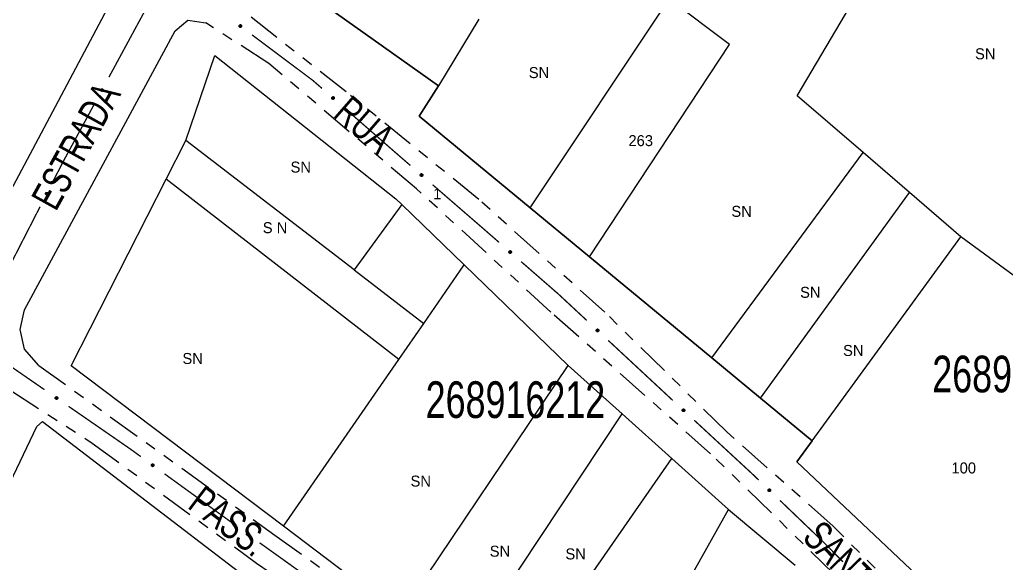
# Model space of a CAD drawing. Extents: x 209193 to 212081, y 4877574 to 4880493.
# Drawn here: x 209856.2 to 209990.7, y 4878612.5 to 4878686.6 of the extents above; entities that cross this region are included whole.
import ezdxf
from ezdxf.enums import TextEntityAlignment as Align

# ---------------------------------------------------------------- set-up
doc = ezdxf.new("R2010")
doc.units = 0
doc.header["$LTSCALE"] = 1.5
doc.header["$MEASUREMENT"] = 0
doc.linetypes.add('TRACO_25', pattern=[8, 3, -1, 1, -1, 1, -1])
for name, color, linetype in [('CD_MALHA_LOTES', 7, 'CONTINUOUS'), ('CD_TXT_QUADRA', 255, 'CONTINUOUS'), ('RU-QUADRA', 210, 'CONTINUOUS'), ('SV-EIXO-ROD-ESTR', 7, 'CONTINUOUS'), ('SV-EIXO-RUA-N-PAV', 6, 'CONTINUOUS'), ('SV-EST-MUNIC-PAV', 20, 'CONTINUOUS'), ('SV-RUA-NAO-PAV', 7, 'CONTINUOUS'), ('SV-TXT-MUNIC-PAV', 7, 'CONTINUOUS'), ('SV-TXT-RUA-N-PAV', 7, 'CONTINUOUS'), ('Th_NmrPort', 1, 'CONTINUOUS')]:
    doc.layers.add(name, color=color, linetype=linetype)
doc.styles.add('ARIAL', font='ARIAL.SHX')

msp = doc.modelspace()

# ---------------------------------------------------------------- linework, layer by layer
at = {"layer": 'CD_MALHA_LOTES', "linetype": 'Continuous', "flags": 128}
for points in [[(209962.178063, 4878676.2532), (209978.716711, 4878704.225559)], [(209913.315914, 4878677.607298), (209890.488904, 4878693.816546)], [(209925.813878, 4878660.947765), (209944.750738, 4878689.469019)], [(209952.965943, 4878683.23911), (209944.750738, 4878689.469019)], [(209918.818863, 4878686.691139), (209913.315914, 4878677.607298)], [(209933.868059, 4878654.291607), (209952.965943, 4878683.23911)], [(209878.878286, 4878670.122793), (209882.821327, 4878681.740244)], [(209882.821327, 4878681.740244), (209907.508895, 4878662.165248), (209908.298444, 4878661.401351)], [(209910.677649, 4878673.45669), (209913.315914, 4878677.607298)], [(209971.184374, 4878668.490711), (209962.178063, 4878676.2532)], [(209925.813878, 4878660.947765), (209910.677649, 4878673.45669)], [(209876.200696, 4878664.867471), (209878.878286, 4878670.122793)], [(209901.791177, 4878652.495239), (209878.878286, 4878670.122793)], [(209950.556929, 4878640.499543), (209971.184374, 4878668.490711)], [(209977.497229, 4878663.049695), (209971.184374, 4878668.490711)], [(209863.229799, 4878639.409414), (209876.200696, 4878664.867471)], [(209907.882756, 4878640.258304), (209876.200696, 4878664.867471)], [(209957.20094, 4878635.008781), (209977.497229, 4878663.049695)], [(209984.494001, 4878657.019216), (209977.497229, 4878663.049695)], [(209908.298444, 4878661.401351), (209901.791177, 4878652.495239)], [(209916.806812, 4878653.169416), (209908.298444, 4878661.401351)], [(209933.868059, 4878654.291607), (209925.813878, 4878660.947765)], [(209964.229058, 4878629.200584), (209984.494001, 4878657.019216)], [(209992.289979, 4878651.281944), (209984.494001, 4878657.019216)], [(209950.556929, 4878640.499543), (209933.868059, 4878654.291607)], [(209911.289862, 4878645.187624), (209916.806812, 4878653.169416)], [(209916.806812, 4878653.169416), (209930.97563, 4878639.460936)], [(209901.791177, 4878652.495239), (209911.289862, 4878645.187624)], [(209907.882756, 4878640.258304), (209911.289862, 4878645.187624)], [(209892.167224, 4878617.521447), (209863.229799, 4878639.409414)], [(209892.167224, 4878617.521447), (209907.882756, 4878640.258304)], [(209908.115759, 4878605.458141), (209930.97563, 4878639.460936)], [(209930.97563, 4878639.460936), (209938.319921, 4878632.856968)], [(209957.20094, 4878635.008781), (209950.556929, 4878640.499543)], [(209964.229058, 4878629.200584), (209957.20094, 4878635.008781)], [(209916.073277, 4878599.26191), (209938.319921, 4878632.856968)], [(209938.319921, 4878632.856968), (209945.091299, 4878626.768162)], [(209858.547472, 4878631.131189), (209859.327702, 4878631.831047)], [(209859.327702, 4878631.831047), (209900.153926, 4878600.519083)], [(209832.762667, 4878576.992901), (209858.547472, 4878631.131189)], [(209962.114267, 4878626.297513), (209964.229058, 4878629.200584)], [(209922.539795, 4878594.226666), (209945.091299, 4878626.768162)], [(209945.091299, 4878626.768162), (209952.822938, 4878619.815892)], [(209989.038762, 4878600.905398), (209962.114267, 4878626.297513)], [(209933.648981, 4878585.576345), (209952.822938, 4878619.815892)], [(209952.822938, 4878619.815892), (209961.921957, 4878612.237819)], [(209908.115759, 4878605.458141), (209892.167224, 4878617.521447)]]:
    msp.add_lwpolyline(points, dxfattribs=at)
at = {"layer": 'RU-QUADRA', "linetype": 'Continuous', "flags": 128}
for points in [[(210008.57417, 4878679.71138), (209978.716711, 4878704.225559), (209963.724276, 4878716.690717), (209943.282864, 4878733.686316), (209920.876571, 4878751.650662), (209918.986247, 4878750.860845), (209908.350444, 4878731.99601), (209900.479138, 4878716.935255), (209894.234582, 4878704.987081), (209889.629507, 4878696.17585), (209890.488904, 4878693.816546), (209913.315914, 4878677.607298), (209910.677649, 4878673.45669), (209925.813878, 4878660.947765), (209933.868059, 4878654.291607), (209950.556929, 4878640.499543), (209957.20094, 4878635.008781), (209964.229058, 4878629.200584), (209962.114267, 4878626.297513), (209989.038762, 4878600.905398)], [(209908.115759, 4878605.458141), (209892.167224, 4878617.521447), (209863.229799, 4878639.409414), (209876.200696, 4878664.867471), (209878.878286, 4878670.122793), (209882.821327, 4878681.740244), (209907.508895, 4878662.165248), (209908.298444, 4878661.401351), (209916.806812, 4878653.169416), (209930.97563, 4878639.460936), (209938.319921, 4878632.856968), (209945.091299, 4878626.768162), (209952.822938, 4878619.815892), (209961.921957, 4878612.237819)]]:
    msp.add_lwpolyline(points, dxfattribs=at)
msp.add_lwpolyline([(209963.464264, 4878554.583989), (209944.899678, 4878522.727763), (209933.917971, 4878528.212297), (209925.432724, 4878532.450037), (209918.643663, 4878535.84066), (209911.754541, 4878539.281257), (209900.90101, 4878544.701776), (209890.690348, 4878549.298524), (209881.381377, 4878553.489339), (209871.396283, 4878558.316395), (209832.762667, 4878576.992901), (209858.547472, 4878631.131189), (209859.327702, 4878631.831047), (209900.153926, 4878600.519083), (209908.073265, 4878594.750572), (209906.208183, 4878591.867465), (209914.73317, 4878586.100713), (209929.080801, 4878576.395216), (209936.706149, 4878571.558059), (209945.041172, 4878566.270719), (209952.30922, 4878561.019234), (209961.929483, 4878555.557581)], close=True, dxfattribs=at)
at = {"layer": 'SV-EIXO-ROD-ESTR', "const_width": 0.18}
for points in [[(209868.388072, 4878678.776161), (209874.101423, 4878689.328773)], [(209862.116579, 4878667.192656), (209866.483621, 4878675.258624)], [(209860.828257, 4878664.67548), (209861.739469, 4878666.455844)], [(209861.739469, 4878666.455844), (209862.116579, 4878667.192656)], [(209853.538561, 4878650.432576), (209859.005833, 4878661.114754)]]:
    msp.add_lwpolyline(points, dxfattribs=at)
at = {"layer": 'SV-EIXO-ROD-ESTR'}
for points in [[(209867.270635, 4878676.943453), (209867.256026, 4878676.990128), (209867.253015, 4878677.033231), (209867.26085, 4878677.069904), (209867.276224, 4878677.100505), (209867.295478, 4878677.13004), (209867.321461, 4878677.155535), (209867.356566, 4878677.177443), (209867.403285, 4878677.192427), (209867.447642, 4878677.19261), (209867.484007, 4878677.186852), (209867.516839, 4878677.172658), (209867.545217, 4878677.153472), (209867.570807, 4878677.125608), (209867.592662, 4878677.089815), (209867.606592, 4878677.042473), (209867.609254, 4878677.000196), (209867.600744, 4878676.964923), (209867.586266, 4878676.932006), (209867.566247, 4878676.902089), (209867.540598, 4878676.87721), (209867.504521, 4878676.855271), (209867.457612, 4878676.842141), (209867.415476, 4878676.839004), (209867.380093, 4878676.847017), (209867.348007, 4878676.862001), (209867.318149, 4878676.880952), (209867.291434, 4878676.906003), (209867.270635, 4878676.943453)], [(209859.753592, 4878662.817369), (209859.737905, 4878662.863693), (209859.733895, 4878662.906715), (209859.740878, 4878662.943559), (209859.755539, 4878662.974508), (209859.774104, 4878663.004482), (209859.799488, 4878663.030572), (209859.834076, 4878663.053288), (209859.880436, 4878663.06935), (209859.924777, 4878663.070561), (209859.961265, 4878663.065647), (209859.994417, 4878663.052218), (209860.023233, 4878663.033695), (209860.049462, 4878663.006431), (209860.07214, 4878662.971155), (209860.087163, 4878662.924148), (209860.090805, 4878662.881944), (209860.083114, 4878662.846484), (209860.069402, 4878662.81324), (209860.050082, 4878662.782867), (209860.025017, 4878662.7574), (209859.989458, 4878662.734631), (209859.942866, 4878662.720417), (209859.900814, 4878662.716305), (209859.865255, 4878662.723495), (209859.83283, 4878662.737732), (209859.802541, 4878662.755986), (209859.775252, 4878662.780412), (209859.753592, 4878662.817369)]]:
    msp.add_lwpolyline(points, close=True, dxfattribs=at)
for points in [[(209867.253015, 4878677.033231), (209867.295478, 4878677.13004)], [(209867.254203, 4878677.014691), (209867.305122, 4878677.134533)], [(209867.256026, 4878676.990128), (209867.321461, 4878677.155535)], [(209867.263711, 4878676.9692), (209867.335863, 4878677.159785)], [(209867.270635, 4878676.943453), (209867.356566, 4878677.177443)], [(209867.283016, 4878676.924611), (209867.379902, 4878677.18094)], [(209867.291434, 4878676.906003), (209867.403285, 4878677.192427)], [(209867.307168, 4878676.89757), (209867.422893, 4878677.188697)], [(209867.318149, 4878676.880952), (209867.447642, 4878677.19261)], [(209867.333918, 4878676.875329), (209867.461888, 4878677.186205)], [(209867.348007, 4878676.862001), (209867.484007, 4878677.186852)], [(209867.365667, 4878676.856588), (209867.501883, 4878677.176964)], [(209867.380093, 4878676.847017), (209867.516839, 4878677.172658)], [(209867.400114, 4878676.845696), (209867.530032, 4878677.160172)], [(209867.415476, 4878676.839004), (209867.545217, 4878677.153472)], [(209867.438458, 4878676.842004), (209867.556683, 4878677.134881)], [(209867.457612, 4878676.842141), (209867.570807, 4878677.125608)], [(209867.481549, 4878676.852811), (209867.580735, 4878677.104791)], [(209867.504521, 4878676.855271), (209867.592662, 4878677.089815)], [(209867.523089, 4878676.872216), (209867.596342, 4878677.059101)], [(209867.540598, 4878676.87721), (209867.606592, 4878677.042473)], [(209867.55493, 4878676.893769), (209867.605299, 4878677.015459)], [(209867.566247, 4878676.902089), (209867.609254, 4878677.000196)], [(209859.733895, 4878662.906715), (209859.774104, 4878663.004482)], [(209859.735513, 4878662.888208), (209859.783641, 4878663.009197)], [(209859.737905, 4878662.863693), (209859.799488, 4878663.030572)], [(209859.746072, 4878662.842949), (209859.813788, 4878663.035155)], [(209859.753592, 4878662.817369), (209859.834076, 4878663.053288)], [(209859.766406, 4878662.798819), (209859.857325, 4878663.057325)], [(209859.775252, 4878662.780412), (209859.880436, 4878663.06935)], [(209859.791177, 4878662.772345), (209859.900125, 4878663.066076)], [(209859.802541, 4878662.755986), (209859.924777, 4878663.070561)], [(209859.818436, 4878662.75073), (209859.939167, 4878663.064488)], [(209859.83283, 4878662.737732), (209859.961265, 4878663.065647)], [(209859.85061, 4878662.73273), (209859.979366, 4878663.056177)], [(209859.865255, 4878662.723495), (209859.994417, 4878663.052218)], [(209859.8853, 4878662.722639), (209860.007897, 4878663.040042)], [(209859.900814, 4878662.716305), (209860.023233, 4878663.033695)], [(209859.92372, 4878662.719837), (209860.035126, 4878663.015375)], [(209859.942866, 4878662.720417), (209860.049462, 4878663.006431)], [(209859.966549, 4878662.731639), (209860.059869, 4878662.98585)], [(209859.989458, 4878662.734631), (209860.07214, 4878662.971155)], [(209860.007628, 4878662.752002), (209860.07653, 4878662.940534)], [(209860.025017, 4878662.7574), (209860.087163, 4878662.924148)], [(209860.038961, 4878662.774286), (209860.086496, 4878662.897112)], [(209860.050082, 4878662.782867), (209860.090805, 4878662.881944)]]:
    msp.add_lwpolyline(points, dxfattribs=at)
at = {"layer": 'SV-EIXO-RUA-N-PAV'}
for points in [[(209886.344707, 4878685.568034), (209886.296395, 4878685.560421), (209886.253316, 4878685.563756), (209886.218187, 4878685.57688), (209886.190168, 4878685.596571), (209886.163773, 4878685.619945), (209886.142359, 4878685.649382), (209886.12583, 4878685.687318), (209886.117853, 4878685.735728), (209886.12417, 4878685.779634), (209886.135194, 4878685.814762), (209886.154045, 4878685.845161), (209886.17718, 4878685.870422), (209886.208493, 4878685.891654), (209886.247101, 4878685.908029), (209886.295974, 4878685.914873), (209886.338185, 4878685.911313), (209886.37183, 4878685.897727), (209886.402271, 4878685.878582), (209886.428932, 4878685.854397), (209886.449785, 4878685.82538), (209886.466203, 4878685.786478), (209886.472318, 4878685.738151), (209886.469248, 4878685.69601), (209886.456138, 4878685.662183), (209886.436616, 4878685.632638), (209886.413494, 4878685.605879), (209886.384799, 4878685.583122), (209886.344707, 4878685.568034)], [(209898.960908, 4878675.754344), (209898.912162, 4878675.750359), (209898.869453, 4878675.756903), (209898.835402, 4878675.772614), (209898.808932, 4878675.794342), (209898.784356, 4878675.819622), (209898.765201, 4878675.850576), (209898.751551, 4878675.889641), (209898.747211, 4878675.938511), (209898.75679, 4878675.981822), (209898.770407, 4878676.01603), (209898.791475, 4878676.044935), (209898.816433, 4878676.068399), (209898.849244, 4878676.087232), (209898.888967, 4878676.100678), (209898.938214, 4878676.103853), (209898.980041, 4878676.09715), (209899.012578, 4878676.08109), (209899.041504, 4878676.059725), (209899.066285, 4878676.033616), (209899.084912, 4878676.003122), (209899.098378, 4878675.963103), (209899.100868, 4878675.914454), (209899.094659, 4878675.872661), (209899.079059, 4878675.839907), (209899.057385, 4878675.811903), (209899.032329, 4878675.786945), (209899.002015, 4878675.766395), (209898.960908, 4878675.754344)], [(209911.021852, 4878665.240226), (209910.973123, 4878665.23605), (209910.930388, 4878665.242426), (209910.896276, 4878665.258003), (209910.869721, 4878665.279628), (209910.845045, 4878665.304811), (209910.825769, 4878665.335689), (209910.811966, 4878665.3747), (209910.807435, 4878665.423553), (209910.816844, 4878665.466902), (209910.830326, 4878665.501162), (209910.85128, 4878665.53015), (209910.876146, 4878665.553711), (209910.908883, 4878665.572673), (209910.948553, 4878665.586275), (209910.997787, 4878665.589643), (209911.03964, 4878665.583105), (209911.07224, 4878665.567172), (209911.101249, 4878665.545921), (209911.126133, 4878665.519909), (209911.14488, 4878665.489489), (209911.158503, 4878665.449523), (209911.161183, 4878665.400885), (209911.155138, 4878665.359067), (209911.139667, 4878665.326252), (209911.118103, 4878665.298163), (209911.093145, 4878665.273107), (209911.062912, 4878665.252438), (209911.021852, 4878665.240226)], [(209923.102222, 4878654.749569), (209923.053481, 4878654.745536), (209923.010765, 4878654.752036), (209922.976698, 4878654.767713), (209922.950206, 4878654.789415), (209922.925605, 4878654.81467), (209922.906419, 4878654.845605), (209922.89273, 4878654.884656), (209922.888341, 4878654.933522), (209922.897877, 4878654.976843), (209922.911459, 4878655.011063), (209922.932498, 4878655.03999), (209922.957432, 4878655.063478), (209922.990224, 4878655.082345), (209923.029934, 4878655.095831), (209923.079178, 4878655.099055), (209923.121012, 4878655.092395), (209923.153565, 4878655.076366), (209923.182512, 4878655.055031), (209923.207319, 4878655.028946), (209923.225977, 4878654.998472), (209923.239483, 4878654.958466), (209923.242021, 4878654.90982), (209923.235855, 4878654.86802), (209923.220288, 4878654.835251), (209923.198641, 4878654.807225), (209923.173611, 4878654.782242), (209923.143317, 4878654.761661), (209923.102222, 4878654.749569)], [(209934.99881, 4878644.058895), (209934.949963, 4878644.056441), (209934.90748, 4878644.064321), (209934.873939, 4878644.081091), (209934.848163, 4878644.103639), (209934.824392, 4878644.129677), (209934.806217, 4878644.161217), (209934.793799, 4878644.20069), (209934.790994, 4878644.249673), (209934.801926, 4878644.292662), (209934.816608, 4878644.326426), (209934.838573, 4878644.354657), (209934.864254, 4878644.377325), (209934.89764, 4878644.395121), (209934.937765, 4878644.407315), (209934.987087, 4878644.408944), (209935.028684, 4878644.400933), (209935.060701, 4878644.38386), (209935.088942, 4878644.361599), (209935.112893, 4878644.334725), (209935.130555, 4878644.303663), (209935.142759, 4878644.263241), (209935.143722, 4878644.214538), (209935.136206, 4878644.17296), (209935.119587, 4878644.140711), (209935.097044, 4878644.113401), (209935.071219, 4878644.089241), (209935.040275, 4878644.069651), (209934.99881, 4878644.058895)], [(209861.186571, 4878635.194831), (209861.234556, 4878635.204292), (209861.277731, 4878635.20261), (209861.313337, 4878635.190844), (209861.342091, 4878635.172241), (209861.369363, 4878635.149897), (209861.391889, 4878635.121303), (209861.409861, 4878635.084029), (209861.419689, 4878635.03596), (209861.41506, 4878634.991845), (209861.405392, 4878634.956319), (209861.387721, 4878634.92522), (209861.365571, 4878634.89909), (209861.335095, 4878634.876673), (209861.297143, 4878634.858829), (209861.24857, 4878634.850117), (209861.206253, 4878634.852055), (209861.172112, 4878634.864341), (209861.140959, 4878634.882304), (209861.11339, 4878634.905449), (209861.091439, 4878634.933645), (209861.073542, 4878634.971889), (209861.065578, 4878635.019946), (209861.067029, 4878635.062173), (209861.078832, 4878635.096478), (209861.097208, 4878635.12675), (209861.119286, 4878635.154376), (209861.147087, 4878635.178217), (209861.186571, 4878635.194831)], [(209946.717214, 4878633.164445), (209946.668375, 4878633.161848), (209946.625869, 4878633.169604), (209946.592278, 4878633.186276), (209946.566437, 4878633.208749), (209946.54259, 4878633.234718), (209946.524323, 4878633.266204), (209946.51179, 4878633.305641), (209946.508841, 4878633.354615), (209946.519648, 4878633.397636), (209946.534231, 4878633.431442), (209946.556113, 4878633.459737), (209946.581728, 4878633.482481), (209946.615062, 4878633.500374), (209946.655151, 4878633.512685), (209946.704469, 4878633.514458), (209946.746088, 4878633.506569), (209946.778155, 4878633.489589), (209946.806462, 4878633.467411), (209946.83049, 4878633.440607), (209946.848243, 4878633.409596), (209946.860566, 4878633.36921), (209946.86167, 4878633.320511), (209946.854276, 4878633.27891), (209946.837751, 4878633.246614), (209946.815289, 4878633.219237), (209946.789533, 4878633.195002), (209946.758647, 4878633.175322), (209946.717214, 4878633.164445)], [(209874.30135, 4878626.026413), (209874.34954, 4878626.034768), (209874.392665, 4878626.032093), (209874.427991, 4878626.01951), (209874.456309, 4878626.000251), (209874.48306, 4878625.977286), (209874.504922, 4878625.948181), (209874.522032, 4878625.910503), (209874.530751, 4878625.862221), (209874.525108, 4878625.818224), (209874.514625, 4878625.78293), (209874.496243, 4878625.752246), (209874.473498, 4878625.726632), (209874.442514, 4878625.704923), (209874.404162, 4878625.687957), (209874.3554, 4878625.680364), (209874.31314, 4878625.683276), (209874.27929, 4878625.696344), (209874.248559, 4878625.715019), (209874.221529, 4878625.738792), (209874.200234, 4878625.767486), (209874.183221, 4878625.806132), (209874.176365, 4878625.854359), (209874.178788, 4878625.896541), (209874.191377, 4878625.930566), (209874.210444, 4878625.960407), (209874.233152, 4878625.987518), (209874.261494, 4878626.010712), (209874.30135, 4878626.026413)], [(209958.419144, 4878622.256268), (209958.370266, 4878622.254542), (209958.327905, 4878622.263054), (209958.294617, 4878622.280322), (209958.26918, 4878622.303252), (209958.245799, 4878622.329641), (209958.228096, 4878622.361448), (209958.216268, 4878622.401102), (209958.214192, 4878622.450121), (209958.225764, 4878622.492942), (209958.240947, 4878622.526483), (209958.26333, 4878622.554384), (209958.289346, 4878622.576668), (209958.322993, 4878622.593964), (209958.363296, 4878622.605559), (209958.412637, 4878622.606453), (209958.454109, 4878622.597823), (209958.485868, 4878622.580275), (209958.513775, 4878622.557596), (209958.537322, 4878622.530368), (209958.55452, 4878622.499046), (209958.566121, 4878622.458447), (209958.566358, 4878622.409736), (209958.558223, 4878622.368274), (209958.541126, 4878622.336276), (209958.518179, 4878622.309305), (209958.491996, 4878622.285532), (209958.460764, 4878622.266405), (209958.419144, 4878622.256268)], [(209887.249418, 4878616.627076), (209887.297607, 4878616.63543), (209887.340732, 4878616.632755), (209887.376059, 4878616.620173), (209887.404376, 4878616.600914), (209887.431127, 4878616.577948), (209887.45299, 4878616.548843), (209887.470099, 4878616.511165), (209887.478819, 4878616.462883), (209887.473176, 4878616.418886), (209887.462692, 4878616.383592), (209887.44431, 4878616.352908), (209887.421565, 4878616.327294), (209887.390582, 4878616.305585), (209887.352229, 4878616.288619), (209887.303468, 4878616.281026), (209887.261207, 4878616.283938), (209887.227357, 4878616.297006), (209887.196627, 4878616.315681), (209887.169597, 4878616.339455), (209887.148301, 4878616.368148), (209887.131289, 4878616.406794), (209887.124432, 4878616.455021), (209887.126855, 4878616.497204), (209887.139444, 4878616.531228), (209887.158511, 4878616.561069), (209887.18122, 4878616.58818), (209887.209562, 4878616.611374), (209887.249418, 4878616.627076)]]:
    msp.add_lwpolyline(points, close=True, dxfattribs=at)
for points in [[(209886.384799, 4878685.583122), (209886.117853, 4878685.735728)], [(209886.413494, 4878685.605879), (209886.12417, 4878685.779634)], [(209886.395447, 4878685.597451), (209886.124415, 4878685.754579)], [(209886.365159, 4878685.577521), (209886.12579, 4878685.710914)], [(209886.344707, 4878685.568034), (209886.12583, 4878685.687318)], [(209886.421367, 4878685.620654), (209886.132593, 4878685.792787)], [(209886.436616, 4878685.632638), (209886.135194, 4878685.814762)], [(209886.318223, 4878685.564957), (209886.140265, 4878685.664251)], [(209886.296395, 4878685.560421), (209886.142359, 4878685.649382)], [(209886.444557, 4878685.649314), (209886.147593, 4878685.830997)], [(209886.456138, 4878685.662183), (209886.154045, 4878685.845161)], [(209886.271829, 4878685.562216), (209886.160741, 4878685.630143)], [(209886.253316, 4878685.563756), (209886.163773, 4878685.619945)], [(209886.460378, 4878685.681794), (209886.168328, 4878685.856383)], [(209886.469248, 4878685.69601), (209886.17718, 4878685.870422)], [(209886.469648, 4878685.719184), (209886.197251, 4878685.879041)], [(209886.472318, 4878685.738151), (209886.208493, 4878685.891654)], [(209886.46527, 4878685.763393), (209886.23054, 4878685.898425)], [(209886.466203, 4878685.786478), (209886.247101, 4878685.908029)], [(209886.452161, 4878685.807328), (209886.278023, 4878685.907169)], [(209886.449785, 4878685.82538), (209886.295974, 4878685.914873)], [(209886.435505, 4878685.841983), (209886.322506, 4878685.909636)], [(209886.428932, 4878685.854397), (209886.338185, 4878685.911313)], [(209899.002015, 4878675.766395), (209898.747211, 4878675.938511)], [(209898.960908, 4878675.754344), (209898.751551, 4878675.889641)], [(209898.982011, 4878675.762277), (209898.753273, 4878675.913174)], [(209899.013703, 4878675.779888), (209898.755163, 4878675.956819)], [(209899.032329, 4878675.786945), (209898.75679, 4878675.981822)], [(209898.934267, 4878675.753252), (209898.764223, 4878675.86556)], [(209898.912162, 4878675.750359), (209898.765201, 4878675.850576)], [(209899.041284, 4878675.801091), (209898.766172, 4878675.99431)], [(209899.057385, 4878675.811903), (209898.770407, 4878676.01603)], [(209898.887799, 4878675.753985), (209898.782094, 4878675.830018)], [(209899.066549, 4878675.827939), (209898.783984, 4878676.031294)], [(209898.869453, 4878675.756903), (209898.784356, 4878675.819622)], [(209899.079059, 4878675.839907), (209898.791475, 4878676.044935)], [(209899.084752, 4878675.859146), (209898.806557, 4878676.055059)], [(209899.094659, 4878675.872661), (209898.816433, 4878676.068399)], [(209899.096788, 4878675.89574), (209898.837091, 4878676.075494)], [(209899.100868, 4878675.914454), (209898.849244, 4878676.087232)], [(209899.095725, 4878675.940153), (209898.871735, 4878676.092338)], [(209899.098378, 4878675.963103), (209898.888967, 4878676.100678)], [(209899.085933, 4878675.984944), (209898.919739, 4878676.097511)], [(209899.084912, 4878676.003122), (209898.938214, 4878676.103853)], [(209899.071912, 4878676.020746), (209898.964282, 4878676.096649)], [(209899.066285, 4878676.033616), (209898.980041, 4878676.09715)], [(209911.062912, 4878665.252438), (209910.807435, 4878665.423553)], [(209911.021852, 4878665.240226), (209910.811966, 4878665.3747)], [(209911.042925, 4878665.248241), (209910.813596, 4878665.39824)], [(209911.074547, 4878665.265977), (209910.815314, 4878665.441892)], [(209911.093145, 4878665.273107), (209910.816844, 4878665.466902)], [(209910.995217, 4878665.23903), (209910.824732, 4878665.350669)], [(209910.973123, 4878665.23605), (209910.825769, 4878665.335689)], [(209911.102044, 4878665.287288), (209910.826176, 4878665.479426)], [(209911.118103, 4878665.298163), (209910.830326, 4878665.501162)], [(209910.948746, 4878665.23958), (209910.842743, 4878665.315198)], [(209911.127204, 4878665.314235), (209910.843843, 4878665.516479)], [(209910.930388, 4878665.242426), (209910.845045, 4878665.304811)], [(209911.139667, 4878665.326252), (209910.85128, 4878665.53015)], [(209911.145284, 4878665.345514), (209910.866322, 4878665.540333)], [(209911.155138, 4878665.359067), (209910.876146, 4878665.553711)], [(209911.157177, 4878665.382154), (209910.896776, 4878665.560888)], [(209911.161183, 4878665.400885), (209910.908883, 4878665.572673)], [(209911.155939, 4878665.426562), (209910.931354, 4878665.577867)], [(209911.158503, 4878665.449523), (209910.948553, 4878665.586275)], [(209911.145971, 4878665.471315), (209910.979337, 4878665.583229)], [(209911.14488, 4878665.489489), (209910.997787, 4878665.589643)], [(209911.13181, 4878665.507061), (209911.023883, 4878665.582542)], [(209911.126133, 4878665.519909), (209911.03964, 4878665.583105)], [(209923.143317, 4878654.761661), (209922.888341, 4878654.933522)], [(209923.102222, 4878654.749569), (209922.89273, 4878654.884656)], [(209923.123318, 4878654.757523), (209922.894428, 4878654.908191)], [(209923.154992, 4878654.775166), (209922.896274, 4878654.951838)], [(209923.173611, 4878654.782242), (209922.897877, 4878654.976843)], [(209923.075583, 4878654.748451), (209922.905426, 4878654.860588)], [(209923.053481, 4878654.745536), (209922.906419, 4878654.845605)], [(209923.182551, 4878654.796396), (209922.907245, 4878654.98934)], [(209923.198641, 4878654.807225), (209922.911459, 4878655.011063)], [(209923.029114, 4878654.749136), (209922.923333, 4878654.825064)], [(209923.20779, 4878654.82327), (209922.925021, 4878655.026341)], [(209923.010765, 4878654.752036), (209922.925605, 4878654.81467)], [(209923.220288, 4878654.835251), (209922.932498, 4878655.03999)], [(209923.225961, 4878654.854496), (209922.947569, 4878655.050129)], [(209923.235855, 4878654.86802), (209922.957432, 4878655.063478)], [(209923.237961, 4878654.891101), (209922.978083, 4878655.070595)], [(209923.242021, 4878654.90982), (209922.990224, 4878655.082345)], [(209923.236853, 4878654.935513), (209923.01271, 4878655.087473)], [(209923.239483, 4878654.958466), (209923.029934, 4878655.095831)], [(209923.227016, 4878654.980294), (209923.060709, 4878655.092695)], [(209923.225977, 4878654.998472), (209923.079178, 4878655.099055)], [(209923.212959, 4878655.016082), (209923.105253, 4878655.091877)], [(209923.207319, 4878655.028946), (209923.121012, 4878655.092395)], [(209935.040275, 4878644.069651), (209934.790994, 4878644.249673)], [(209934.99881, 4878644.058895), (209934.793799, 4878644.20069)], [(209935.020152, 4878644.066162), (209934.796258, 4878644.224158)], [(209935.05238, 4878644.082771), (209934.799516, 4878644.267722)], [(209935.071219, 4878644.089241), (209934.801926, 4878644.292662)], [(209934.972149, 4878644.058639), (209934.805709, 4878644.176224)], [(209934.949963, 4878644.056441), (209934.806217, 4878644.161217)], [(209935.080612, 4878644.103098), (209934.811694, 4878644.30485)], [(209935.097044, 4878644.113401), (209934.816608, 4878644.326426)], [(209934.925726, 4878644.060828), (209934.822457, 4878644.140139)], [(209934.90748, 4878644.064321), (209934.824392, 4878644.129677)], [(209935.106708, 4878644.129142), (209934.830658, 4878644.341256)], [(209935.119587, 4878644.140711), (209934.838573, 4878644.354657)], [(209935.125879, 4878644.159763), (209934.853965, 4878644.364302)], [(209935.136206, 4878644.17296), (209934.864254, 4878644.377325)], [(209935.139057, 4878644.195961), (209934.885124, 4878644.38377)], [(209935.143722, 4878644.214538), (209934.89764, 4878644.395121)], [(209935.139387, 4878644.240385), (209934.92028, 4878644.399519)], [(209935.142759, 4878644.263241), (209934.937765, 4878644.407315)], [(209935.131005, 4878644.285461), (209934.968422, 4878644.403185)], [(209935.130555, 4878644.303663), (209934.987087, 4878644.408944)], [(209935.118113, 4878644.321685), (209935.012916, 4878644.400926)], [(209935.112893, 4878644.334725), (209935.028684, 4878644.400933)], [(209861.065578, 4878635.019946), (209861.335095, 4878634.876673)], [(209861.067029, 4878635.062173), (209861.365571, 4878634.89909)], [(209861.067519, 4878635.039001), (209861.345846, 4878634.889708)], [(209861.073542, 4878634.971889), (209861.297143, 4878634.858829)], [(209861.073588, 4878634.994992), (209861.313324, 4878634.869062)], [(209861.075348, 4878635.076719), (209861.373878, 4878634.913459)], [(209861.078832, 4878635.096478), (209861.387721, 4878634.92522)], [(209861.088373, 4878634.951593), (209861.266211, 4878634.858503)], [(209861.089912, 4878635.109782), (209861.393624, 4878634.93962)], [(209861.091439, 4878634.933645), (209861.24857, 4878634.850117)], [(209861.097208, 4878635.12675), (209861.405392, 4878634.956319)], [(209861.106346, 4878634.917602), (209861.221856, 4878634.854332)], [(209861.111985, 4878635.13931), (209861.407148, 4878634.978378)], [(209861.11339, 4878634.905449), (209861.206253, 4878634.852055)], [(209861.119286, 4878635.154376), (209861.41506, 4878634.991845)], [(209861.136997, 4878635.16349), (209861.413855, 4878635.016872)], [(209861.147087, 4878635.178217), (209861.419689, 4878635.03596)], [(209861.166498, 4878635.184567), (209861.410807, 4878635.060451)], [(209861.186571, 4878635.194831), (209861.409861, 4878635.084029)], [(209861.212918, 4878635.198922), (209861.394553, 4878635.106525)], [(209861.234556, 4878635.204292), (209861.391889, 4878635.121303)], [(209861.259172, 4878635.203439), (209861.372784, 4878635.139823)], [(209861.277731, 4878635.20261), (209861.369363, 4878635.149897)], [(209946.758647, 4878633.175322), (209946.508841, 4878633.354615)], [(209946.717214, 4878633.164445), (209946.51179, 4878633.305641)], [(209946.738535, 4878633.171774), (209946.51418, 4878633.329116)], [(209946.770714, 4878633.188478), (209946.51731, 4878633.372689)], [(209946.789533, 4878633.195002), (209946.519648, 4878633.397636)], [(209946.690553, 4878633.164111), (209946.523771, 4878633.281209)], [(209946.668375, 4878633.161848), (209946.524323, 4878633.266204)], [(209946.798887, 4878633.208887), (209946.529381, 4878633.409852)], [(209946.815289, 4878633.219237), (209946.534231, 4878633.431442)], [(209946.644125, 4878633.166165), (209946.540625, 4878633.245173)], [(209946.625869, 4878633.169604), (209946.54259, 4878633.234718)], [(209946.824906, 4878633.235006), (209946.548238, 4878633.446314)], [(209946.837751, 4878633.246614), (209946.556113, 4878633.459737)], [(209946.843988, 4878633.265683), (209946.571477, 4878633.469428)], [(209946.854276, 4878633.27891), (209946.581728, 4878633.482481)], [(209946.85706, 4878633.301919), (209946.60258, 4878633.488986)], [(209946.86167, 4878633.320511), (209946.615062, 4878633.500374)], [(209946.857261, 4878633.346345), (209946.637689, 4878633.504838)], [(209946.860566, 4878633.36921), (209946.655151, 4878633.512685)], [(209946.848746, 4878633.391396), (209946.68582, 4878633.508644)], [(209946.848243, 4878633.409596), (209946.704469, 4878633.514458)], [(209946.835749, 4878633.427582), (209946.730321, 4878633.506516)], [(209946.83049, 4878633.440607), (209946.746088, 4878633.506569)], [(209874.178788, 4878625.896541), (209874.473498, 4878625.726632)], [(209874.187439, 4878625.910892), (209874.482133, 4878625.740806)], [(209874.191377, 4878625.930566), (209874.496243, 4878625.752246)], [(209874.202759, 4878625.943611), (209874.502476, 4878625.766506)], [(209874.210444, 4878625.960407), (209874.514625, 4878625.78293)], [(209874.225507, 4878625.972624), (209874.516889, 4878625.804942)], [(209874.233152, 4878625.987518), (209874.525108, 4878625.818224)], [(209874.251068, 4878625.996222), (209874.524479, 4878625.843272)], [(209874.261494, 4878626.010712), (209874.530751, 4878625.862221)], [(209874.281046, 4878626.016614), (209874.522434, 4878625.88691)], [(209874.30135, 4878626.026413), (209874.522032, 4878625.910503)], [(209874.327784, 4878626.029897), (209874.507245, 4878625.933345)], [(209874.34954, 4878626.034768), (209874.504922, 4878625.948181)], [(209874.37413, 4878626.033349), (209874.486248, 4878625.967135)], [(209874.392665, 4878626.032093), (209874.48306, 4878625.977286)], [(209874.176365, 4878625.854359), (209874.442514, 4878625.704923)], [(209874.178744, 4878625.873364), (209874.453562, 4878625.717707)], [(209874.183221, 4878625.806132), (209874.404162, 4878625.687957)], [(209874.183799, 4878625.829227), (209874.420574, 4878625.697814)], [(209874.197582, 4878625.785499), (209874.37323, 4878625.688342)], [(209874.200234, 4878625.767486), (209874.3554, 4878625.680364)], [(209874.214767, 4878625.751104), (209874.328791, 4878625.685193)], [(209874.221529, 4878625.738792), (209874.31314, 4878625.683276)], [(209958.460764, 4878622.266405), (209958.214192, 4878622.450121)], [(209958.419144, 4878622.256268), (209958.216268, 4878622.401102)], [(209958.440592, 4878622.263217), (209958.219076, 4878622.42453)], [(209958.473064, 4878622.279344), (209958.222982, 4878622.468041)], [(209958.491996, 4878622.285532), (209958.225764, 4878622.492942)], [(209958.392481, 4878622.25641), (209958.227812, 4878622.376461)], [(209958.370266, 4878622.254542), (209958.228096, 4878622.361448)], [(209958.501595, 4878622.299248), (209958.235713, 4878622.504983)], [(209958.518179, 4878622.309305), (209958.240947, 4878622.526483)], [(209958.346097, 4878622.25929), (209958.244021, 4878622.34013)], [(209958.327905, 4878622.263054), (209958.245799, 4878622.329641)], [(209958.528076, 4878622.3249), (209958.255216, 4878622.541103)], [(209958.541126, 4878622.336276), (209958.26333, 4878622.554384)], [(209958.547701, 4878622.355232), (209958.278864, 4878622.5638)], [(209958.558223, 4878622.368274), (209958.289346, 4878622.576668)], [(209958.561417, 4878622.39123), (209958.31031, 4878622.5828)], [(209958.566358, 4878622.409736), (209958.322993, 4878622.593964)], [(209958.562409, 4878622.435644), (209958.345696, 4878622.598024)], [(209958.566121, 4878622.458447), (209958.363296, 4878622.605559)], [(209958.554699, 4878622.48084), (209958.393888, 4878622.600973)], [(209958.55452, 4878622.499046), (209958.412637, 4878622.606453)], [(209958.542348, 4878622.517252), (209958.438343, 4878622.598051)], [(209958.537322, 4878622.530368), (209958.454109, 4878622.597823)], [(209887.126855, 4878616.497204), (209887.421565, 4878616.327294)], [(209887.135506, 4878616.511555), (209887.430201, 4878616.341468)], [(209887.139444, 4878616.531228), (209887.44431, 4878616.352908)], [(209887.150827, 4878616.544273), (209887.450543, 4878616.367168)], [(209887.158511, 4878616.561069), (209887.462692, 4878616.383592)], [(209887.173574, 4878616.573286), (209887.464956, 4878616.405604)], [(209887.18122, 4878616.58818), (209887.473176, 4878616.418886)], [(209887.199135, 4878616.596884), (209887.472547, 4878616.443934)], [(209887.209562, 4878616.611374), (209887.478819, 4878616.462883)], [(209887.229114, 4878616.617276), (209887.470502, 4878616.487572)], [(209887.249418, 4878616.627076), (209887.470099, 4878616.511165)], [(209887.275852, 4878616.63056), (209887.455312, 4878616.534008)], [(209887.297607, 4878616.63543), (209887.45299, 4878616.548843)], [(209887.322197, 4878616.634011), (209887.434315, 4878616.567797)], [(209887.340732, 4878616.632755), (209887.431127, 4878616.577948)], [(209887.124432, 4878616.455021), (209887.390582, 4878616.305585)], [(209887.126811, 4878616.474027), (209887.401629, 4878616.318369)], [(209887.131289, 4878616.406794), (209887.352229, 4878616.288619)], [(209887.131866, 4878616.429889), (209887.368641, 4878616.298476)], [(209887.145649, 4878616.386161), (209887.321298, 4878616.289004)], [(209887.148301, 4878616.368148), (209887.303468, 4878616.281026)], [(209887.162834, 4878616.351766), (209887.276858, 4878616.285855)], [(209887.169597, 4878616.339455), (209887.261207, 4878616.283938)]]:
    msp.add_lwpolyline(points, dxfattribs=at)
at = {"layer": 'SV-EIXO-RUA-N-PAV', "const_width": 0.18}
for points in [[(209896.155655, 4878678.351076), (209887.896057, 4878684.542679)], [(209896.665783, 4878677.905447), (209896.155655, 4878678.351076)], [(209897.418896, 4878677.247556), (209896.665783, 4878677.905447)], [(209907.92154, 4878668.072832), (209900.431347, 4878674.61599)], [(209907.962613, 4878668.037235), (209907.92154, 4878668.072832)], [(209909.473992, 4878666.727374), (209907.962613, 4878668.037235)], [(209919.078845, 4878658.403168), (209912.496748, 4878664.107652)], [(209919.297394, 4878658.212638), (209919.078845, 4878658.403168)], [(209921.558712, 4878656.241232), (209919.297394, 4878658.212638)], [(209929.627569, 4878649.206844), (209924.573803, 4878653.612691)], [(209929.843815, 4878649.005642), (209929.627569, 4878649.206844)], [(209933.504379, 4878645.599725), (209929.843815, 4878649.005642)], [(209849.726349, 4878642.98412), (209859.597041, 4878636.159938)], [(209945.180176, 4878634.736158), (209936.432831, 4878642.874992)], [(209862.887271, 4878633.885211), (209871.112847, 4878628.198393)], [(209945.218289, 4878634.700904), (209945.180176, 4878634.736158)], [(209955.99938, 4878624.728394), (209948.154686, 4878631.984736)], [(209871.112847, 4878628.198393), (209871.304073, 4878628.066187)], [(209871.304073, 4878628.066187), (209872.734448, 4878627.027841)], [(209875.971465, 4878624.678007), (209885.682516, 4878617.628503)], [(209956.225947, 4878624.511203), (209955.99938, 4878624.728394)], [(209956.947831, 4878623.819189), (209956.225947, 4878624.511203)], [(209965.804284, 4878615.32921), (209959.835369, 4878621.051135)], [(209888.919532, 4878615.278669), (209889.28551, 4878615.012996)], [(209966.317617, 4878614.808099), (209965.804284, 4878615.32921)], [(209889.28551, 4878615.012996), (209898.677674, 4878608.294514)], [(209968.422928, 4878612.67089), (209966.317617, 4878614.808099)]]:
    msp.add_lwpolyline(points, dxfattribs=at)
at = {"layer": 'SV-EST-MUNIC-PAV', "linetype": 'Continuous'}
for points in [[(210045.454907, 4879059.275132, 9.249802), (210048.226631, 4879052.057467, 9.239621), (210049.233789, 4879041.560497, 9.209081), (210047.075265, 4879025.005999, 9.487975), (210041.881915, 4879012.518718, 9.447078), (210024.653157, 4878979.100002, 9.263038), (210010.876271, 4878956.700693, 9.068774), (209999.99033, 4878935.175336, 9.05855), (209987.813915, 4878912.090303, 8.986979), (209964.161484, 4878867.369925, 8.618899), (209942.420148, 4878826.658679, 7.688476), (209924.370725, 4878792.805959, 7.494212), (209907.882294, 4878762.642436, 7.248826), (209891.233723, 4878731.533224, 7.238601), (209889.809042, 4878728.903047, 7.238601), (209886.904505, 4878723.540831, 7.238601), (209886.316574, 4878722.442323, 7.126132), (209860.281872, 4878673.281007, 7.187479), (209848.411212, 4878650.956456, 7.279499), (209825.739604, 4878609.415378, 7.218152)], [(209858.839436, 4878639.469301, 7.391968), (209856.899624, 4878641.699049, 7.361294), (209856.279753, 4878644.38516, 7.371519), (209856.881031, 4878647.047536, 7.25905), (209877.421647, 4878685.109356, 7.218152), (209879.163351, 4878686.536438, 7.218152), (209881.592254, 4878686.179208, 7.207928)]]:
    msp.add_polyline3d(points, dxfattribs=at)
at = {"layer": 'SV-RUA-NAO-PAV', "linetype": 'TRACO_25'}
for points in [[(209919.901785, 4878756.014214, 7.346127), (209951.042285, 4878730.017543, 7.346127), (209977.847631, 4878707.734534, 8.445575), (210012.72158, 4878678.753627, 9.036019), (210041.567184, 4878656.990516, 9.05638), (210052.076888, 4878653.79167, 9.422863), (210062.565813, 4878647.773632, 9.494123), (210071.934621, 4878641.555626, 9.504303), (210078.163418, 4878635.937377, 9.473763), (210079.04175, 4878629.719178, 9.473763), (210076.709872, 4878623.390939, 9.677364), (210046.487738, 4878585.561094, 10.267809), (210030.42053, 4878562.707279, 10.308529), (210027.269943, 4878561.217635, 10.308529), (210024.269957, 4878561.877378, 10.023487), (210012.372375, 4878573.043909, 7.79405), (209996.734716, 4878584.690218, 7.335947), (209977.029937, 4878607.59321, 8.353954), (209967.072127, 4878617.540134, 8.649177), (209952.644859, 4878630.356135, 9.148001), (209935.968444, 4878646.721069, 8.862958), (209918.781734, 4878662.116269, 8.191073), (209900.724768, 4878676.761664, 7.488648), (209884.743254, 4878689.318566, 7.234146)], [(209858.839436, 4878639.469301, 6.021894), (209890.986817, 4878616.335283, 7.238601), (209908.205423, 4878603.978479, 6.021894), (209915.154376, 4878596.910242, 5.868527), (209936.292255, 4878579.984564, 5.377755), (209956.790605, 4878565.318359, 5.449326), (209967.909802, 4878557.760327, 5.326633), (209984.897453, 4878584.384665, 6.205934), (209985.25856, 4878589.013621, 6.205934), (209982.66951, 4878594.052418, 6.778502), (209967.282122, 4878610.968228, 8.250819), (209950.384496, 4878627.414111, 8.240595), (209928.61712, 4878646.739229, 7.760047), (209910.289459, 4878663.564993, 7.177255), (209890.201705, 4878680.64066, 6.860297), (209881.592254, 4878686.179208, 6.860297)], [(209855.028314, 4878636.049992, 6.850073), (209866.117597, 4878628.871873, 6.850073), (209888.515654, 4878612.494127, 6.911419), (209905.161588, 4878601.179255, 6.165036), (209912.61757, 4878593.816473, 6.165036), (209929.511707, 4878580.134377, 6.165036), (209938.871116, 4878574.135951, 5.490224), (209964.609037, 4878555.690722, 5.418653), (209965.698591, 4878553.371274, 5.408428), (209965.638279, 4878552.051572, 5.398204), (209952.069983, 4878521.388229, 5.306184), (209949.989083, 4878518.288886, 5.316409), (209946.828737, 4878517.968887, 5.306184), (209905.929923, 4878538.173373, 5.316409), (209872.151119, 4878555.788608, 6.349076), (209822.652236, 4878578.872245, 6.257056)]]:
    msp.add_polyline3d(points, dxfattribs=at)

# ---------------------------------------------------------------- texts
at = {"layer": 'CD_TXT_QUADRA', "style": 'ARIAL', "width": 0.7}
for s, p in [('268916223', (209980.584481, 4878635.793762)), ('268916212', (209911.54909, 4878632.293312, 9.896953))]:
    msp.add_text(s, height=5, dxfattribs=at).set_placement(p)
at = {"layer": 'SV-TXT-MUNIC-PAV', "style": 'ARIAL', "width": 0.7}
msp.add_text('ESTRADA', height=4, rotation=61, dxfattribs=at).set_placement((209861.158102, 4878660.350162))
at = {"layer": 'SV-TXT-RUA-N-PAV', "style": 'ARIAL', "width": 0.7}
for s, rotation, p in [('RUA', 319, (209898.78995, 4878673.488909)), ('PASS.', 323, (209878.952725, 4878620.110592)), ('SANTA', 314, (209962.732958, 4878615.835754))]:
    msp.add_text(s, height=4, rotation=rotation, dxfattribs=at).set_placement(p)
at = {"layer": 'Th_NmrPort', "color": 1}
for s, p in [('SN', (209986.415845, 4878681.97071)), ('SN', (209925.604272, 4878679.403824)), ('263', (209939.186098, 4878670.122845)), ('SN', (209893.140848, 4878666.515942)), ('1', (209912.572241, 4878662.862964)), ('SN', (209953.213519, 4878660.478993)), ('S N', (209889.353159, 4878658.250503)), ('SN', (209962.575496, 4878649.433775)), ('SN', (209968.434364, 4878641.505438)), ('SN', (209878.406763, 4878640.411326)), ('100', (209983.202928, 4878625.482697)), ('SN', (209909.487746, 4878623.68988)), ('SN', (209920.283478, 4878614.127946)), ('SN', (209930.594415, 4878613.756961))]:
    msp.add_text(s, height=1.5, dxfattribs=at).set_placement(p, align=Align.MIDDLE_LEFT)

doc.saveas('drawing.dxf')
